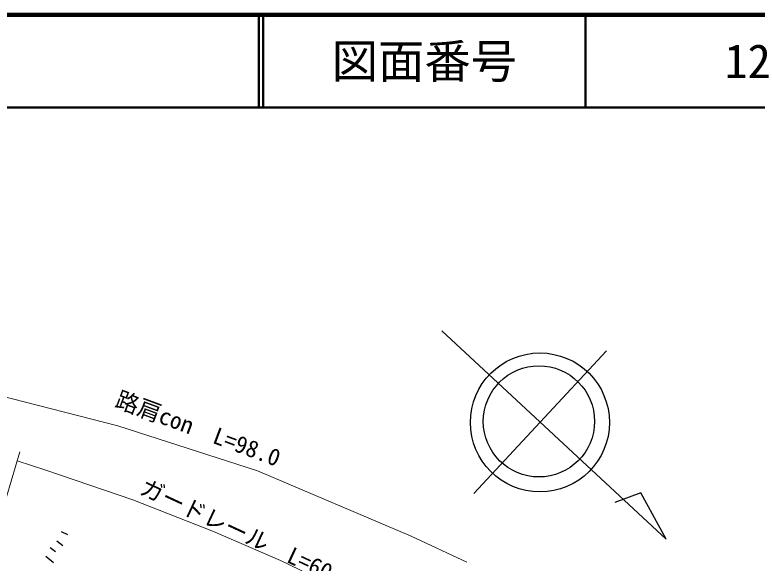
# Model space of a CAD drawing. Units: millimetres at full size, sheet at 1:1000; details may follow other scales. Extents: x 40000 to 680000, y 20000 to 380000.
# Drawn here: x 482442 to 562523, y 320826 to 380000 of the extents above; entities that cross this region are included whole.
import ezdxf
from ezdxf.enums import TextEntityAlignment as Align

# ---------------------------------------------------------------- set-up
doc = ezdxf.new("R2010")
doc.units = ezdxf.units.MM
doc.header["$LTSCALE"] = 1000
for name, color, linetype, lineweight in [('M-BGD', 7, 'Continuous', 25), ('M-BMK-SRVR', 3, 'Continuous', 25), ('M-STR-HTXT', 7, 'Continuous', 13), ('M-TTL', 2, 'Continuous', 140), ('M-TTL-LINE', 7, 'Continuous', 50)]:
    doc.layers.add(name, color=color, linetype=linetype, lineweight=lineweight)
doc.layers.add('M-TTL-TXT', color=7, linetype='Continuous')
doc.styles.add('ＭＳ ゴシック', font='')
doc.styles.get('ＭＳ ゴシック').set_extended_font_data('MS Gothic')

msp = doc.modelspace()

# ---------------------------------------------------------------- linework, layer by layer
at = {"layer": 'M-BGD'}
for p, q in [((487447, 324243), (488112, 323930)), ((486964, 323226), (487603, 322718)), ((486260, 322522), (486834, 322092)), ((485777, 321597), (486612, 320893))]:
    msp.add_line(p, q, dxfattribs=at)
at = {"layer": 'M-BMK-SRVR'}
for p, q in [((528494, 345911), (552694, 323432)), ((546264, 343736), (531972, 328349)), ((549988, 328411), (547176, 327362)), ((552694, 323432), (549988, 328411))]:
    msp.add_line(p, q, dxfattribs=at)
for centre, radius in [((539089, 336012), 7500), ((538980, 336125), 6000)]:
    msp.add_circle(centre, radius, dxfattribs=at)
at = {"layer": 'M-STR-HTXT'}
for p, q in [((476444, 340028), (493540, 335656)), ((493540, 335656), (508609, 330795)), ((482984, 332832), (473533, 301191)), ((508609, 330795), (525193, 323741)), ((525193, 323741), (531193, 320931))]:
    msp.add_line(p, q, dxfattribs=at)
msp.add_lwpolyline([(482693, 331857), (485775, 330864), (495184, 327647), (503883, 324240), (511105, 321115), (516186, 318672), (524366, 314157), (531116, 310147), (540795, 303623), (541841, 302935)], dxfattribs=at)
at = {"layer": 'M-TTL'}
msp.add_line((680000, 380000), (40000, 380000), dxfattribs=at)
at = {"layer": 'M-TTL-LINE'}
for p, q in [((508747, 380000), (508747, 370000)), ((509247, 380000), (509247, 370000)), ((543997, 380000), (543997, 370000)), ((40000, 370000), (680000, 370000))]:
    msp.add_line(p, q, dxfattribs=at)

# ---------------------------------------------------------------- texts
at = {"layer": 'M-STR-HTXT', "style": 'ＭＳ ゴシック'}
for s, rotation, p in [('路肩con\u3000L=98.0', 339.532, (492930, 337252)), ('ガードレール\u3000L=60.0', 335.044, (495543, 327875))]:
    msp.add_text(s, height=1833, rotation=rotation, dxfattribs=at).set_placement(p, align=Align.BOTTOM_LEFT)
at = {"layer": 'M-TTL-TXT', "style": 'ＭＳ ゴシック'}
for s, p in [('図面番号', (526622, 375000)), ('12', (561497, 375000))]:
    msp.add_text(s, height=3666, dxfattribs=at).set_placement(p, align=Align.MIDDLE_CENTER)

doc.saveas('drawing.dxf')
